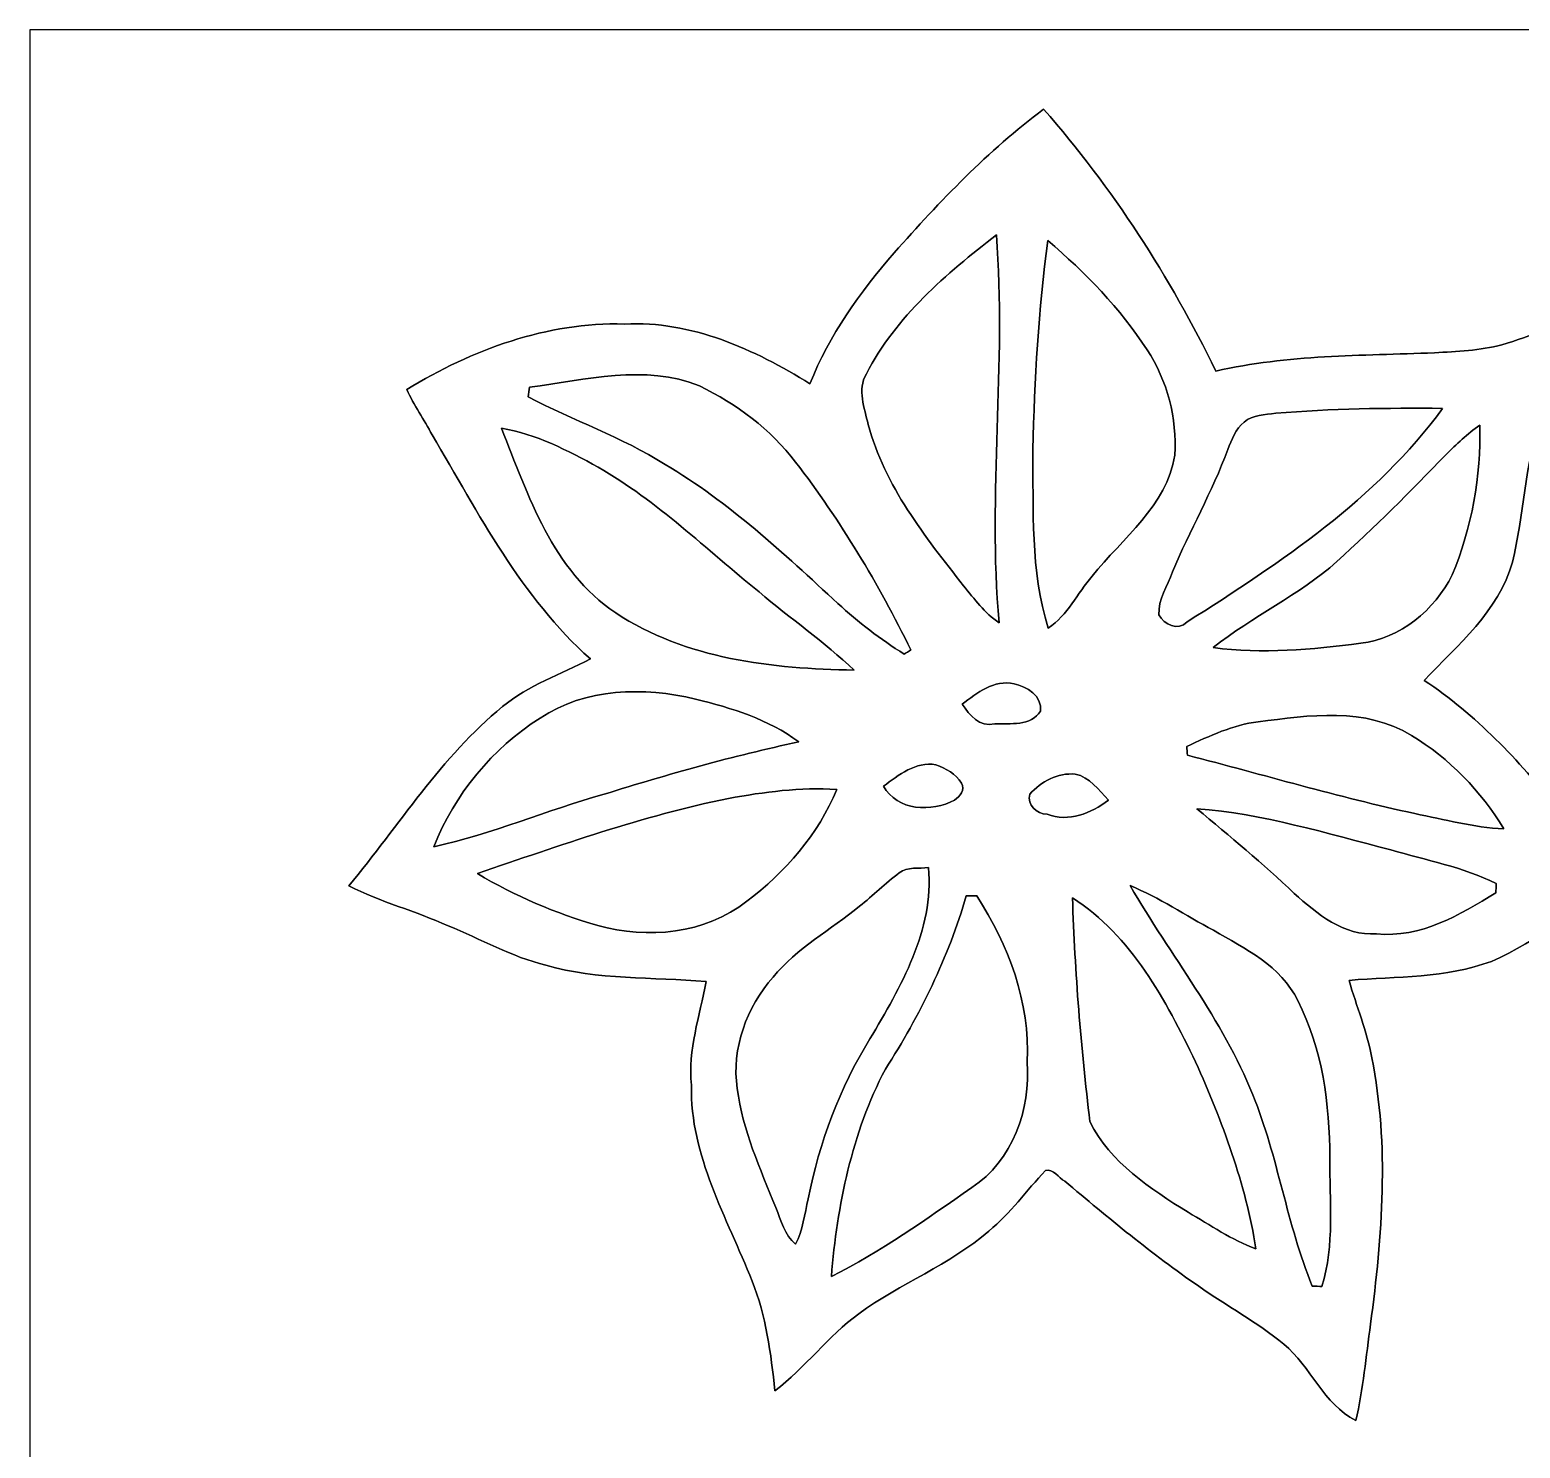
# Model space of a CAD drawing. Header units: centimetres. Extents: x -16.8 to 16.8, y -16.7 to 16.7.
# Drawn here: x -16.77 to 1.26, y -0.5 to 16.67 of the extents above; entities that cross this region are included whole.
import ezdxf

# ---------------------------------------------------------------- set-up
doc = ezdxf.new("R2010")
doc.units = ezdxf.units.CM
doc.header["$MEASUREMENT"] = 0
doc.layers.add('Layer 1', color=7, linetype='Continuous')

msp = doc.modelspace()

# ---------------------------------------------------------------- linework, layer by layer
at = {"layer": 'Layer 1', "color": 7}
for points, knots in [([(-16.77458, 16.66875), (-16.77458, 16.66875), (16.77458, 16.66875), (16.77458, 16.66875), (16.77458, 16.66875), (16.77458, 16.66875), (16.77458, -16.66875), (16.77458, -16.66875), (16.77458, -16.66875), (16.77458, -16.66875), (-16.77458, -16.66875), (-16.77458, -16.66875), (-16.77458, -16.66875), (-16.77458, -16.66875), (-16.77458, 16.66875), (-16.77458, 16.66875), (-16.77458, 16.66875), (-16.77458, 16.66875), (-16.77458, 16.66875), (-16.77458, 16.66875)], [0, 0, 0, 0, 0.16666667, 0.16666667, 0.16666667, 0.16666667, 0.33333333, 0.33333333, 0.33333333, 0.33333333, 0.5, 0.5, 0.5, 0.5, 0.66666667, 0.66666667, 0.66666667, 0.66666667, 1, 1, 1, 1]), ([(-6.31543, 13.97), (-6.72536, 13.49234), (-7.10283, 12.97517), (-7.33249, 12.38462), (-7.33249, 12.38462), (-8.00453, 12.80266), (-8.76829, 13.15085), (-9.57792, 13.10852), (-9.57792, 13.10852), (-10.51454, 13.13286), (-11.42259, 12.79913), (-12.21211, 12.31653), (-12.21211, 12.31653), (-12.12427, 12.12532), (-12.00679, 11.94999), (-11.90378, 11.76726), (-11.90378, 11.76726), (-11.34322, 10.81405), (-10.82746, 9.80193), (-9.99031, 9.05581), (-9.99031, 9.05581), (-10.34874, 8.87236), (-10.73785, 8.7376), (-11.05323, 8.47831), (-11.05323, 8.47831), (-11.7983, 7.87153), (-12.30171, 7.03933), (-12.91519, 6.31119), (-12.91519, 6.31119), (-12.52961, 6.11434), (-12.10663, 6.00463), (-11.71258, 5.82577), (-11.71258, 5.82577), (-11.31746, 5.66879), (-10.94599, 5.45006), (-10.52971, 5.34952), (-10.52971, 5.34952), (-9.89965, 5.16502), (-9.23749, 5.20982), (-8.59084, 5.1502), (-8.59084, 5.1502), (-8.66493, 4.73498), (-8.81274, 4.32611), (-8.76723, 3.89749), (-8.76723, 3.89749), (-8.78558, 3.04341), (-8.33649, 2.29482), (-8.03346, 1.52718), (-8.03346, 1.52718), (-7.86024, 1.10455), (-7.80697, 0.64946), (-7.75653, 0.19967), (-7.75653, 0.19967), (-7.38999, 0.47801), (-7.11482, 0.85901), (-6.74264, 1.13171), (-6.74264, 1.13171), (-6.24029, 1.50072), (-5.64056, 1.72191), (-5.16714, 2.13289), (-5.16714, 2.13289), (-4.90573, 2.34421), (-4.71346, 2.62326), (-4.4831, 2.86385), (-4.4831, 2.86385), (-4.38609, 2.88996), (-4.32259, 2.77213), (-4.24886, 2.73756), (-4.24886, 2.73756), (-3.72604, 2.29164), (-3.19299, 1.85632), (-2.62819, 1.46403), (-2.62819, 1.46403), (-2.28847, 1.22661), (-1.92017, 1.02835), (-1.59914, 0.76412), (-1.59914, 0.76412), (-1.26894, 0.49177), (-1.11901, 0.03986), (-0.72672, -0.16193), (-0.72672, -0.16193), (-0.63818, 0.2226), (-0.60325, 0.61595), (-0.54822, 1.00577), (-0.54822, 1.00577), (-0.40711, 2.07257), (-0.31962, 3.16618), (-0.53375, 4.22945), (-0.53375, 4.22945), (-0.58914, 4.55154), (-0.72108, 4.85246), (-0.80751, 5.16608), (-0.80751, 5.16608), (-0.23107, 5.21511), (0.36477, 5.18971), (0.9144, 5.39609), (0.9144, 5.39609), (1.48343, 5.64268), (1.96427, 6.04485), (2.47474, 6.38951), (2.47474, 6.38951), (2.23379, 6.68867), (1.95651, 6.95501), (1.71344, 7.25205), (1.71344, 7.25205), (1.24001, 7.82884), (0.72778, 8.38341), (0.10019, 8.79581), (0.10019, 8.79581), (0.50906, 9.22373), (1.00154, 9.63366), (1.16769, 10.22526), (1.16769, 10.22526), (1.31163, 10.79571), (1.30669, 11.3979), (1.51871, 11.95317), (1.51871, 11.95317), (1.65029, 12.38956), (1.95157, 12.75115), (2.08421, 13.18577), (2.08421, 13.18577), (1.72614, 13.1131), (1.391, 12.96), (1.0414, 12.8584), (1.0414, 12.8584), (0.77541, 12.78608), (0.49777, 12.77726), (0.22472, 12.76103), (0.22472, 12.76103), (-0.65864, 12.72469), (-1.55328, 12.73704), (-2.4197, 12.53878), (-2.4197, 12.53878), (-2.97815, 13.6779), (-3.66677, 14.75528), (-4.50603, 15.70884), (-4.50603, 15.70884), (-5.17666, 15.20578), (-5.75945, 14.59512), (-6.31543, 13.97), (-6.31543, 13.97), (-6.31543, 13.97), (-6.31543, 13.97), (-6.31543, 13.97)], [0, 0, 0, 0, 0.02702703, 0.02702703, 0.02702703, 0.02702703, 0.05405405, 0.05405405, 0.05405405, 0.05405405, 0.08108108, 0.08108108, 0.08108108, 0.08108108, 0.10810811, 0.10810811, 0.10810811, 0.10810811, 0.13513514, 0.13513514, 0.13513514, 0.13513514, 0.16216216, 0.16216216, 0.16216216, 0.16216216, 0.18918919, 0.18918919, 0.18918919, 0.18918919, 0.21621622, 0.21621622, 0.21621622, 0.21621622, 0.24324324, 0.24324324, 0.24324324, 0.24324324, 0.27027027, 0.27027027, 0.27027027, 0.27027027, 0.2972973, 0.2972973, 0.2972973, 0.2972973, 0.32432432, 0.32432432, 0.32432432, 0.32432432, 0.35135135, 0.35135135, 0.35135135, 0.35135135, 0.37837838, 0.37837838, 0.37837838, 0.37837838, 0.40540541, 0.40540541, 0.40540541, 0.40540541, 0.43243243, 0.43243243, 0.43243243, 0.43243243, 0.45945946, 0.45945946, 0.45945946, 0.45945946, 0.48648649, 0.48648649, 0.48648649, 0.48648649, 0.51351351, 0.51351351, 0.51351351, 0.51351351, 0.54054054, 0.54054054, 0.54054054, 0.54054054, 0.56756757, 0.56756757, 0.56756757, 0.56756757, 0.59459459, 0.59459459, 0.59459459, 0.59459459, 0.62162162, 0.62162162, 0.62162162, 0.62162162, 0.64864865, 0.64864865, 0.64864865, 0.64864865, 0.67567568, 0.67567568, 0.67567568, 0.67567568, 0.7027027, 0.7027027, 0.7027027, 0.7027027, 0.72972973, 0.72972973, 0.72972973, 0.72972973, 0.75675676, 0.75675676, 0.75675676, 0.75675676, 0.78378378, 0.78378378, 0.78378378, 0.78378378, 0.81081081, 0.81081081, 0.81081081, 0.81081081, 0.83783784, 0.83783784, 0.83783784, 0.83783784, 0.86486486, 0.86486486, 0.86486486, 0.86486486, 0.89189189, 0.89189189, 0.89189189, 0.89189189, 0.91891892, 0.91891892, 0.91891892, 0.91891892, 0.94594595, 0.94594595, 0.94594595, 0.94594595, 1, 1, 1, 1]), ([(-6.64986, 12.50527), (-6.29567, 13.19953), (-5.68254, 13.71671), (-5.07647, 14.1859), (-5.07647, 14.1859), (-4.95476, 12.62415), (-5.18336, 11.05606), (-5.04472, 9.49396), (-5.04472, 9.49396), (-5.22005, 9.60896), (-5.34282, 9.78253), (-5.4737, 9.94198), (-5.4737, 9.94198), (-5.94219, 10.53536), (-6.42867, 11.14989), (-6.62905, 11.89355), (-6.62905, 11.89355), (-6.67173, 12.09181), (-6.76275, 12.31336), (-6.64986, 12.50527)], [0, 0, 0, 0, 0.16666667, 0.16666667, 0.16666667, 0.16666667, 0.33333333, 0.33333333, 0.33333333, 0.33333333, 0.5, 0.5, 0.5, 0.5, 0.66666667, 0.66666667, 0.66666667, 0.66666667, 1, 1, 1, 1]), ([(-4.45311, 14.11817), (-4.00262, 13.73046), (-3.57681, 13.29866), (-3.25332, 12.79737), (-3.25332, 12.79737), (-3.00743, 12.42342), (-2.8896, 11.96763), (-2.91712, 11.52137), (-2.91712, 11.52137), (-3.01308, 10.90224), (-3.55283, 10.51983), (-3.91724, 10.05664), (-3.91724, 10.05664), (-4.09716, 9.85026), (-4.21569, 9.58427), (-4.44818, 9.42869), (-4.44818, 9.42869), (-4.67113, 10.12507), (-4.62245, 10.86838), (-4.63762, 11.5891), (-4.63762, 11.5891), (-4.60904, 12.43365), (-4.57235, 13.28102), (-4.45311, 14.11817)], [0, 0, 0, 0, 0.14285714, 0.14285714, 0.14285714, 0.14285714, 0.28571429, 0.28571429, 0.28571429, 0.28571429, 0.42857143, 0.42857143, 0.42857143, 0.42857143, 0.57142857, 0.57142857, 0.57142857, 0.57142857, 0.71428571, 0.71428571, 0.71428571, 0.71428571, 1, 1, 1, 1]), ([(-10.72656, 12.34475), (-10.04958, 12.42766), (-9.33027, 12.63015), (-8.66951, 12.35851), (-8.66951, 12.35851), (-8.22043, 12.14402), (-7.80979, 11.83569), (-7.50711, 11.43776), (-7.50711, 11.43776), (-6.96348, 10.7315), (-6.50381, 9.96315), (-6.11117, 9.16376), (-6.11117, 9.16376), (-6.13198, 9.15106), (-6.17361, 9.12601), (-6.19407, 9.11366), (-6.19407, 9.11366), (-6.47806, 9.29464), (-6.74864, 9.49678), (-6.99453, 9.72714), (-6.99453, 9.72714), (-7.65422, 10.3318), (-8.31109, 10.9534), (-9.0872, 11.40954), (-9.0872, 11.40954), (-9.60967, 11.7408), (-10.1981, 11.94223), (-10.74491, 12.22728), (-10.74491, 12.22728), (-10.73891, 12.26644), (-10.73256, 12.30559), (-10.72656, 12.34475)], [0, 0, 0, 0, 0.11111111, 0.11111111, 0.11111111, 0.11111111, 0.22222222, 0.22222222, 0.22222222, 0.22222222, 0.33333333, 0.33333333, 0.33333333, 0.33333333, 0.44444444, 0.44444444, 0.44444444, 0.44444444, 0.55555556, 0.55555556, 0.55555556, 0.55555556, 0.66666667, 0.66666667, 0.66666667, 0.66666667, 0.77777778, 0.77777778, 0.77777778, 0.77777778, 1, 1, 1, 1]), ([(-1.6958, 12.02831), (-1.02447, 12.08652), (-0.3496, 12.09322), (0.32385, 12.08758), (0.32385, 12.08758), (-0.47696, 10.98797), (-1.63513, 10.22315), (-2.76719, 9.50383), (-2.76719, 9.50383), (-2.88149, 9.38706), (-3.04236, 9.47173), (-3.11115, 9.58956), (-3.11115, 9.58956), (-3.1182, 9.77477), (-3.00849, 9.93987), (-2.94605, 10.10779), (-2.94605, 10.10779), (-2.73685, 10.60732), (-2.46415, 11.07863), (-2.27718, 11.58804), (-2.27718, 11.58804), (-2.2285, 11.70764), (-2.18087, 11.83711), (-2.07821, 11.92177), (-2.07821, 11.92177), (-1.97238, 12.01067), (-1.82668, 12.00961), (-1.6958, 12.02831)], [0, 0, 0, 0, 0.125, 0.125, 0.125, 0.125, 0.25, 0.25, 0.25, 0.25, 0.375, 0.375, 0.375, 0.375, 0.5, 0.5, 0.5, 0.5, 0.625, 0.625, 0.625, 0.625, 0.75, 0.75, 0.75, 0.75, 1, 1, 1, 1]), ([(-11.06734, 11.84734), (-10.64683, 11.77925), (-10.26442, 11.57852), (-9.89612, 11.37497), (-9.89612, 11.37497), (-9.17787, 10.96645), (-8.58908, 10.38013), (-7.94808, 9.86719), (-7.94808, 9.86719), (-7.57132, 9.54405), (-7.15892, 9.26324), (-6.79909, 8.91999), (-6.79909, 8.91999), (-7.78757, 8.93586), (-8.83991, 9.05404), (-9.6841, 9.61319), (-9.6841, 9.61319), (-10.44822, 10.12437), (-10.74244, 11.03454), (-11.06734, 11.84734)], [0, 0, 0, 0, 0.16666667, 0.16666667, 0.16666667, 0.16666667, 0.33333333, 0.33333333, 0.33333333, 0.33333333, 0.5, 0.5, 0.5, 0.5, 0.66666667, 0.66666667, 0.66666667, 0.66666667, 1, 1, 1, 1]), ([(0.36266, 11.52596), (0.49283, 11.6519), (0.62124, 11.78278), (0.77364, 11.88261), (0.77364, 11.88261), (0.7874, 11.2649), (0.67945, 10.6426), (0.43886, 10.07251), (0.43886, 10.07251), (0.22895, 9.64918), (-0.18838, 9.30063), (-0.66746, 9.24701), (-0.66746, 9.24701), (-1.25765, 9.16305), (-1.85914, 9.11684), (-2.45322, 9.19198), (-2.45322, 9.19198), (-1.97767, 9.57157), (-1.41252, 9.82662), (-0.95603, 10.23479), (-0.95603, 10.23479), (-0.5013, 10.64895), (-0.0635, 11.08216), (0.36266, 11.52596)], [0, 0, 0, 0, 0.14285714, 0.14285714, 0.14285714, 0.14285714, 0.28571429, 0.28571429, 0.28571429, 0.28571429, 0.42857143, 0.42857143, 0.42857143, 0.42857143, 0.57142857, 0.57142857, 0.57142857, 0.57142857, 0.71428571, 0.71428571, 0.71428571, 0.71428571, 1, 1, 1, 1]), ([(-10.59886, 8.34037), (-10.04852, 8.70479), (-9.34367, 8.71926), (-8.7189, 8.57074), (-8.7189, 8.57074), (-8.28111, 8.46279), (-7.83484, 8.32556), (-7.46901, 8.05145), (-7.46901, 8.05145), (-8.26488, 7.88211), (-9.04769, 7.66092), (-9.8238, 7.41856), (-9.8238, 7.41856), (-10.51666, 7.22277), (-11.1827, 6.93773), (-11.88685, 6.78215), (-11.88685, 6.78215), (-11.6332, 7.41786), (-11.17706, 7.97384), (-10.59886, 8.34037)], [0, 0, 0, 0, 0.16666667, 0.16666667, 0.16666667, 0.16666667, 0.33333333, 0.33333333, 0.33333333, 0.33333333, 0.5, 0.5, 0.5, 0.5, 0.66666667, 0.66666667, 0.66666667, 0.66666667, 1, 1, 1, 1]), ([(-5.49063, 8.50724), (-5.31142, 8.64552), (-5.10787, 8.8071), (-4.86234, 8.75489), (-4.86234, 8.75489), (-4.70853, 8.7249), (-4.52014, 8.60178), (-4.54201, 8.42539), (-4.54201, 8.42539), (-4.65631, 8.23983), (-4.91419, 8.27546), (-5.09693, 8.27052), (-5.09693, 8.27052), (-5.28144, 8.22784), (-5.40209, 8.37671), (-5.49063, 8.50724)], [0, 0, 0, 0, 0.2, 0.2, 0.2, 0.2, 0.4, 0.4, 0.4, 0.4, 0.6, 0.6, 0.6, 0.6, 1, 1, 1, 1]), ([(-1.90747, 8.29416), (-1.29505, 8.37565), (-0.60889, 8.47407), (-0.05327, 8.13047), (-0.05327, 8.13047), (0.40252, 7.85319), (0.79163, 7.45772), (1.06327, 6.99841), (1.06327, 6.99841), (0.6985, 7.01887), (0.34325, 7.11059), (-0.0127, 7.18502), (-0.0127, 7.18502), (-0.93909, 7.3847), (-1.84856, 7.65422), (-2.76578, 7.89058), (-2.76578, 7.89058), (-2.76754, 7.91739), (-2.77178, 7.97066), (-2.77354, 7.99747), (-2.77354, 7.99747), (-2.49555, 8.12306), (-2.21474, 8.25923), (-1.90747, 8.29416)], [0, 0, 0, 0, 0.14285714, 0.14285714, 0.14285714, 0.14285714, 0.28571429, 0.28571429, 0.28571429, 0.28571429, 0.42857143, 0.42857143, 0.42857143, 0.42857143, 0.57142857, 0.57142857, 0.57142857, 0.57142857, 0.71428571, 0.71428571, 0.71428571, 0.71428571, 1, 1, 1, 1]), ([(-6.44313, 7.51664), (-6.25757, 7.64822), (-6.05684, 7.81967), (-5.80884, 7.77452), (-5.80884, 7.77452), (-5.69031, 7.73077), (-5.56401, 7.66727), (-5.49804, 7.55368), (-5.49804, 7.55368), (-5.4543, 7.47395), (-5.51568, 7.38928), (-5.58341, 7.34836), (-5.58341, 7.34836), (-5.85611, 7.19702), (-6.27909, 7.21713), (-6.44313, 7.51664)], [0, 0, 0, 0, 0.2, 0.2, 0.2, 0.2, 0.4, 0.4, 0.4, 0.4, 0.6, 0.6, 0.6, 0.6, 1, 1, 1, 1]), ([(-4.67184, 7.41715), (-4.53672, 7.57308), (-4.33141, 7.68068), (-4.1215, 7.66163), (-4.1215, 7.66163), (-3.94617, 7.6267), (-3.83858, 7.46795), (-3.72075, 7.3473), (-3.72075, 7.3473), (-3.92748, 7.18502), (-4.2037, 7.07707), (-4.46334, 7.17656), (-4.46334, 7.17656), (-4.58717, 7.1815), (-4.71029, 7.28839), (-4.67184, 7.41715)], [0, 0, 0, 0, 0.2, 0.2, 0.2, 0.2, 0.4, 0.4, 0.4, 0.4, 0.6, 0.6, 0.6, 0.6, 1, 1, 1, 1]), ([(-8.31956, 7.36706), (-7.88811, 7.44643), (-7.4489, 7.50358), (-7.00934, 7.47677), (-7.00934, 7.47677), (-7.22842, 6.9342), (-7.63341, 6.47171), (-8.09872, 6.12352), (-8.09872, 6.12352), (-8.60002, 5.72347), (-9.29781, 5.66349), (-9.90177, 5.82859), (-9.90177, 5.82859), (-10.41012, 5.97641), (-10.9033, 6.18702), (-11.35803, 6.45866), (-11.35803, 6.45866), (-10.35791, 6.79873), (-9.35743, 7.15751), (-8.31956, 7.36706)], [0, 0, 0, 0, 0.16666667, 0.16666667, 0.16666667, 0.16666667, 0.33333333, 0.33333333, 0.33333333, 0.33333333, 0.5, 0.5, 0.5, 0.5, 0.66666667, 0.66666667, 0.66666667, 0.66666667, 1, 1, 1, 1]), ([(-2.65007, 7.24323), (-1.84961, 7.18467), (-1.07879, 6.9409), (-0.3048, 6.74582), (-0.3048, 6.74582), (0.12382, 6.62023), (0.56903, 6.53838), (0.9719, 6.33765), (0.9719, 6.33765), (0.9712, 6.30943), (0.96979, 6.25369), (0.96908, 6.22547), (0.96908, 6.22547), (0.53022, 5.96018), (0.06244, 5.67126), (-0.4766, 5.72982), (-0.4766, 5.72982), (-0.87171, 5.69948), (-1.19698, 5.97218), (-1.47144, 6.21877), (-1.47144, 6.21877), (-1.85032, 6.57613), (-2.25143, 6.90845), (-2.65007, 7.24323)], [0, 0, 0, 0, 0.14285714, 0.14285714, 0.14285714, 0.14285714, 0.28571429, 0.28571429, 0.28571429, 0.28571429, 0.42857143, 0.42857143, 0.42857143, 0.42857143, 0.57142857, 0.57142857, 0.57142857, 0.57142857, 0.71428571, 0.71428571, 0.71428571, 0.71428571, 1, 1, 1, 1]), ([(-6.25193, 6.46571), (-6.15244, 6.54332), (-6.01557, 6.51616), (-5.89739, 6.53027), (-5.89739, 6.53027), (-5.8293, 5.7718), (-6.23605, 5.08529), (-6.60682, 4.4577), (-6.60682, 4.4577), (-6.97336, 3.86574), (-7.22066, 3.20428), (-7.35259, 2.52166), (-7.35259, 2.52166), (-7.39951, 2.33786), (-7.41892, 2.14313), (-7.50641, 1.97238), (-7.50641, 1.97238), (-7.64117, 2.08351), (-7.68068, 2.26166), (-7.74629, 2.41547), (-7.74629, 2.41547), (-7.93574, 2.88361), (-8.14811, 3.35139), (-8.21302, 3.85763), (-8.21302, 3.85763), (-8.28463, 4.34199), (-8.09872, 4.84152), (-7.77946, 5.20418), (-7.77946, 5.20418), (-7.49265, 5.56013), (-7.08131, 5.77674), (-6.73171, 6.06213), (-6.73171, 6.06213), (-6.57084, 6.19513), (-6.4195, 6.34083), (-6.25193, 6.46571)], [0, 0, 0, 0, 0.1, 0.1, 0.1, 0.1, 0.2, 0.2, 0.2, 0.2, 0.3, 0.3, 0.3, 0.3, 0.4, 0.4, 0.4, 0.4, 0.5, 0.5, 0.5, 0.5, 0.6, 0.6, 0.6, 0.6, 0.7, 0.7, 0.7, 0.7, 0.8, 0.8, 0.8, 0.8, 1, 1, 1, 1]), ([(-5.44054, 6.19054), (-5.39891, 6.18984), (-5.35693, 6.18843), (-5.31495, 6.18737), (-5.31495, 6.18737), (-4.92513, 5.5947), (-4.66901, 4.89832), (-4.70359, 4.18042), (-4.70359, 4.18042), (-4.66125, 3.6068), (-4.87821, 2.98309), (-5.37563, 2.65889), (-5.37563, 2.65889), (-5.9242, 2.27577), (-6.47453, 1.88383), (-7.07319, 1.58186), (-7.07319, 1.58186), (-7.00476, 2.44475), (-6.8259, 3.31893), (-6.4202, 4.09011), (-6.4202, 4.09011), (-6.00216, 4.74274), (-5.65644, 5.44442), (-5.44054, 6.19054)], [0, 0, 0, 0, 0.14285714, 0.14285714, 0.14285714, 0.14285714, 0.28571429, 0.28571429, 0.28571429, 0.28571429, 0.42857143, 0.42857143, 0.42857143, 0.42857143, 0.57142857, 0.57142857, 0.57142857, 0.57142857, 0.71428571, 0.71428571, 0.71428571, 0.71428571, 1, 1, 1, 1]), ([(-4.15572, 6.16444), (-3.43923, 5.70477), (-3.02613, 4.92407), (-2.66524, 4.17971), (-2.66524, 4.17971), (-2.34386, 3.45475), (-2.05811, 2.70404), (-1.9364, 1.91699), (-1.9364, 1.91699), (-2.2292, 2.02494), (-2.48779, 2.20451), (-2.75661, 2.35903), (-2.75661, 2.35903), (-3.21204, 2.64442), (-3.69923, 2.95839), (-3.94441, 3.45616), (-3.94441, 3.45616), (-4.05342, 4.35434), (-4.12715, 5.25992), (-4.15572, 6.16444)], [0, 0, 0, 0, 0.16666667, 0.16666667, 0.16666667, 0.16666667, 0.33333333, 0.33333333, 0.33333333, 0.33333333, 0.5, 0.5, 0.5, 0.5, 0.66666667, 0.66666667, 0.66666667, 0.66666667, 1, 1, 1, 1]), ([(-3.45934, 6.31261), (-3.1055, 6.16691), (-2.78589, 5.95171), (-2.44969, 5.77144), (-2.44969, 5.77144), (-2.06516, 5.55202), (-1.63336, 5.33964), (-1.42981, 4.92125), (-1.42981, 4.92125), (-1.1303, 4.33599), (-1.04352, 3.66712), (-1.03964, 3.0166), (-1.03964, 3.0166), (-1.04634, 2.49837), (-0.98143, 1.96532), (-1.13736, 1.46156), (-1.13736, 1.46156), (-1.16664, 1.46262), (-1.22484, 1.46473), (-1.25413, 1.46579), (-1.25413, 1.46579), (-1.55998, 2.2165), (-1.66899, 3.02824), (-1.97238, 3.77931), (-1.97238, 3.77931), (-2.33927, 4.69371), (-2.96898, 5.467), (-3.45934, 6.31261)], [0, 0, 0, 0, 0.125, 0.125, 0.125, 0.125, 0.25, 0.25, 0.25, 0.25, 0.375, 0.375, 0.375, 0.375, 0.5, 0.5, 0.5, 0.5, 0.625, 0.625, 0.625, 0.625, 0.75, 0.75, 0.75, 0.75, 1, 1, 1, 1])]:
    msp.add_open_spline(points, degree=3, knots=knots, dxfattribs=at)
at = {"layer": 'Layer 1', "color": 251}
for points, knots in [([(-6.31543, 13.97), (-5.75945, 14.59512), (-5.17666, 15.20578), (-4.50603, 15.70884), (-4.50603, 15.70884), (-3.66677, 14.75528), (-2.97815, 13.6779), (-2.4197, 12.53878), (-2.4197, 12.53878), (-1.55328, 12.73704), (-0.65864, 12.72469), (0.22472, 12.76103), (0.22472, 12.76103), (0.49777, 12.77726), (0.77541, 12.78608), (1.0414, 12.8584), (1.0414, 12.8584), (1.391, 12.96), (1.72614, 13.1131), (2.08421, 13.18577), (2.08421, 13.18577), (1.95157, 12.75115), (1.65029, 12.38956), (1.51871, 11.95317), (1.51871, 11.95317), (1.30669, 11.3979), (1.31163, 10.79571), (1.16769, 10.22526), (1.16769, 10.22526), (1.00154, 9.63366), (0.50906, 9.22373), (0.10019, 8.79581), (0.10019, 8.79581), (0.72778, 8.38341), (1.24001, 7.82884), (1.71344, 7.25205), (1.71344, 7.25205), (1.95651, 6.95501), (2.23379, 6.68867), (2.47474, 6.38951), (2.47474, 6.38951), (1.96427, 6.04485), (1.48343, 5.64268), (0.9144, 5.39609), (0.9144, 5.39609), (0.36477, 5.18971), (-0.23107, 5.21511), (-0.80751, 5.16608), (-0.80751, 5.16608), (-0.72108, 4.85246), (-0.58914, 4.55154), (-0.53375, 4.22945), (-0.53375, 4.22945), (-0.31962, 3.16618), (-0.40711, 2.07257), (-0.54822, 1.00577), (-0.54822, 1.00577), (-0.60325, 0.61595), (-0.63818, 0.2226), (-0.72672, -0.16193), (-0.72672, -0.16193), (-1.11901, 0.03986), (-1.26894, 0.49177), (-1.59914, 0.76412), (-1.59914, 0.76412), (-1.92017, 1.02835), (-2.28847, 1.22661), (-2.62819, 1.46403), (-2.62819, 1.46403), (-3.19299, 1.85632), (-3.72604, 2.29164), (-4.24886, 2.73756), (-4.24886, 2.73756), (-4.32259, 2.77213), (-4.38609, 2.88996), (-4.4831, 2.86385), (-4.4831, 2.86385), (-4.71346, 2.62326), (-4.90573, 2.34421), (-5.16714, 2.13289), (-5.16714, 2.13289), (-5.64056, 1.72191), (-6.24029, 1.50072), (-6.74264, 1.13171), (-6.74264, 1.13171), (-7.11482, 0.85901), (-7.38999, 0.47801), (-7.75653, 0.19967), (-7.75653, 0.19967), (-7.80697, 0.64946), (-7.86024, 1.10455), (-8.03346, 1.52718), (-8.03346, 1.52718), (-8.33649, 2.29482), (-8.78558, 3.04341), (-8.76723, 3.89749), (-8.76723, 3.89749), (-8.81274, 4.32611), (-8.66493, 4.73498), (-8.59084, 5.1502), (-8.59084, 5.1502), (-9.23749, 5.20982), (-9.89965, 5.16502), (-10.52971, 5.34952), (-10.52971, 5.34952), (-10.94599, 5.45006), (-11.31746, 5.66879), (-11.71258, 5.82577), (-11.71258, 5.82577), (-12.10663, 6.00463), (-12.52961, 6.11434), (-12.91519, 6.31119), (-12.91519, 6.31119), (-12.30171, 7.03933), (-11.7983, 7.87153), (-11.05323, 8.47831), (-11.05323, 8.47831), (-10.73785, 8.7376), (-10.34874, 8.87236), (-9.99031, 9.05581), (-9.99031, 9.05581), (-10.82746, 9.80193), (-11.34322, 10.81405), (-11.90378, 11.76726), (-11.90378, 11.76726), (-12.00679, 11.94999), (-12.12427, 12.12532), (-12.21211, 12.31653), (-12.21211, 12.31653), (-11.42259, 12.79913), (-10.51454, 13.13286), (-9.57792, 13.10852), (-9.57792, 13.10852), (-8.76829, 13.15085), (-8.00453, 12.80266), (-7.33249, 12.38462), (-7.33249, 12.38462), (-7.10283, 12.97517), (-6.72536, 13.49234), (-6.31543, 13.97), (-6.31543, 13.97), (-6.31543, 13.97), (-6.31543, 13.97), (-6.31543, 13.97)], [0, 0, 0, 0, 0.02702703, 0.02702703, 0.02702703, 0.02702703, 0.05405405, 0.05405405, 0.05405405, 0.05405405, 0.08108108, 0.08108108, 0.08108108, 0.08108108, 0.10810811, 0.10810811, 0.10810811, 0.10810811, 0.13513514, 0.13513514, 0.13513514, 0.13513514, 0.16216216, 0.16216216, 0.16216216, 0.16216216, 0.18918919, 0.18918919, 0.18918919, 0.18918919, 0.21621622, 0.21621622, 0.21621622, 0.21621622, 0.24324324, 0.24324324, 0.24324324, 0.24324324, 0.27027027, 0.27027027, 0.27027027, 0.27027027, 0.2972973, 0.2972973, 0.2972973, 0.2972973, 0.32432432, 0.32432432, 0.32432432, 0.32432432, 0.35135135, 0.35135135, 0.35135135, 0.35135135, 0.37837838, 0.37837838, 0.37837838, 0.37837838, 0.40540541, 0.40540541, 0.40540541, 0.40540541, 0.43243243, 0.43243243, 0.43243243, 0.43243243, 0.45945946, 0.45945946, 0.45945946, 0.45945946, 0.48648649, 0.48648649, 0.48648649, 0.48648649, 0.51351351, 0.51351351, 0.51351351, 0.51351351, 0.54054054, 0.54054054, 0.54054054, 0.54054054, 0.56756757, 0.56756757, 0.56756757, 0.56756757, 0.59459459, 0.59459459, 0.59459459, 0.59459459, 0.62162162, 0.62162162, 0.62162162, 0.62162162, 0.64864865, 0.64864865, 0.64864865, 0.64864865, 0.67567568, 0.67567568, 0.67567568, 0.67567568, 0.7027027, 0.7027027, 0.7027027, 0.7027027, 0.72972973, 0.72972973, 0.72972973, 0.72972973, 0.75675676, 0.75675676, 0.75675676, 0.75675676, 0.78378378, 0.78378378, 0.78378378, 0.78378378, 0.81081081, 0.81081081, 0.81081081, 0.81081081, 0.83783784, 0.83783784, 0.83783784, 0.83783784, 0.86486486, 0.86486486, 0.86486486, 0.86486486, 0.89189189, 0.89189189, 0.89189189, 0.89189189, 0.91891892, 0.91891892, 0.91891892, 0.91891892, 0.94594595, 0.94594595, 0.94594595, 0.94594595, 1, 1, 1, 1]), ([(-6.64986, 12.50527), (-6.76275, 12.31336), (-6.67173, 12.09181), (-6.62905, 11.89355), (-6.62905, 11.89355), (-6.42867, 11.14989), (-5.94219, 10.53536), (-5.4737, 9.94198), (-5.4737, 9.94198), (-5.34282, 9.78253), (-5.22005, 9.60896), (-5.04472, 9.49396), (-5.04472, 9.49396), (-5.18336, 11.05606), (-4.95476, 12.62415), (-5.07647, 14.1859), (-5.07647, 14.1859), (-5.68254, 13.71671), (-6.29567, 13.19953), (-6.64986, 12.50527), (-6.64986, 12.50527), (-6.64986, 12.50527), (-6.64986, 12.50527), (-6.64986, 12.50527)], [0, 0, 0, 0, 0.14285714, 0.14285714, 0.14285714, 0.14285714, 0.28571429, 0.28571429, 0.28571429, 0.28571429, 0.42857143, 0.42857143, 0.42857143, 0.42857143, 0.57142857, 0.57142857, 0.57142857, 0.57142857, 0.71428571, 0.71428571, 0.71428571, 0.71428571, 1, 1, 1, 1]), ([(-4.45311, 14.11817), (-4.57235, 13.28102), (-4.60904, 12.43365), (-4.63762, 11.5891), (-4.63762, 11.5891), (-4.62245, 10.86838), (-4.67113, 10.12507), (-4.44818, 9.42869), (-4.44818, 9.42869), (-4.21569, 9.58427), (-4.09716, 9.85026), (-3.91724, 10.05664), (-3.91724, 10.05664), (-3.55283, 10.51983), (-3.01308, 10.90224), (-2.91712, 11.52137), (-2.91712, 11.52137), (-2.8896, 11.96763), (-3.00743, 12.42342), (-3.25332, 12.79737), (-3.25332, 12.79737), (-3.57681, 13.29866), (-4.00262, 13.73046), (-4.45311, 14.11817), (-4.45311, 14.11817), (-4.45311, 14.11817), (-4.45311, 14.11817), (-4.45311, 14.11817)], [0, 0, 0, 0, 0.125, 0.125, 0.125, 0.125, 0.25, 0.25, 0.25, 0.25, 0.375, 0.375, 0.375, 0.375, 0.5, 0.5, 0.5, 0.5, 0.625, 0.625, 0.625, 0.625, 0.75, 0.75, 0.75, 0.75, 1, 1, 1, 1]), ([(-10.72656, 12.34475), (-10.73256, 12.30559), (-10.73891, 12.26644), (-10.74491, 12.22728), (-10.74491, 12.22728), (-10.1981, 11.94223), (-9.60967, 11.7408), (-9.0872, 11.40954), (-9.0872, 11.40954), (-8.31109, 10.9534), (-7.65422, 10.3318), (-6.99453, 9.72714), (-6.99453, 9.72714), (-6.74864, 9.49678), (-6.47806, 9.29464), (-6.19407, 9.11366), (-6.19407, 9.11366), (-6.17361, 9.12601), (-6.13198, 9.15106), (-6.11117, 9.16376), (-6.11117, 9.16376), (-6.50381, 9.96315), (-6.96348, 10.7315), (-7.50711, 11.43776), (-7.50711, 11.43776), (-7.80979, 11.83569), (-8.22043, 12.14402), (-8.66951, 12.35851), (-8.66951, 12.35851), (-9.33027, 12.63015), (-10.04958, 12.42766), (-10.72656, 12.34475), (-10.72656, 12.34475), (-10.72656, 12.34475), (-10.72656, 12.34475), (-10.72656, 12.34475)], [0, 0, 0, 0, 0.1, 0.1, 0.1, 0.1, 0.2, 0.2, 0.2, 0.2, 0.3, 0.3, 0.3, 0.3, 0.4, 0.4, 0.4, 0.4, 0.5, 0.5, 0.5, 0.5, 0.6, 0.6, 0.6, 0.6, 0.7, 0.7, 0.7, 0.7, 0.8, 0.8, 0.8, 0.8, 1, 1, 1, 1]), ([(-1.6958, 12.02831), (-1.82668, 12.00961), (-1.97238, 12.01067), (-2.07821, 11.92177), (-2.07821, 11.92177), (-2.18087, 11.83711), (-2.2285, 11.70764), (-2.27718, 11.58804), (-2.27718, 11.58804), (-2.46415, 11.07863), (-2.73685, 10.60732), (-2.94605, 10.10779), (-2.94605, 10.10779), (-3.00849, 9.93987), (-3.1182, 9.77477), (-3.11115, 9.58956), (-3.11115, 9.58956), (-3.04236, 9.47173), (-2.88149, 9.38706), (-2.76719, 9.50383), (-2.76719, 9.50383), (-1.63513, 10.22315), (-0.47696, 10.98797), (0.32385, 12.08758), (0.32385, 12.08758), (-0.3496, 12.09322), (-1.02447, 12.08652), (-1.6958, 12.02831), (-1.6958, 12.02831), (-1.6958, 12.02831), (-1.6958, 12.02831), (-1.6958, 12.02831)], [0, 0, 0, 0, 0.11111111, 0.11111111, 0.11111111, 0.11111111, 0.22222222, 0.22222222, 0.22222222, 0.22222222, 0.33333333, 0.33333333, 0.33333333, 0.33333333, 0.44444444, 0.44444444, 0.44444444, 0.44444444, 0.55555556, 0.55555556, 0.55555556, 0.55555556, 0.66666667, 0.66666667, 0.66666667, 0.66666667, 0.77777778, 0.77777778, 0.77777778, 0.77777778, 1, 1, 1, 1]), ([(-11.06734, 11.84734), (-10.74244, 11.03454), (-10.44822, 10.12437), (-9.6841, 9.61319), (-9.6841, 9.61319), (-8.83991, 9.05404), (-7.78757, 8.93586), (-6.79909, 8.91999), (-6.79909, 8.91999), (-7.15892, 9.26324), (-7.57132, 9.54405), (-7.94808, 9.86719), (-7.94808, 9.86719), (-8.58908, 10.38013), (-9.17787, 10.96645), (-9.89612, 11.37497), (-9.89612, 11.37497), (-10.26442, 11.57852), (-10.64683, 11.77925), (-11.06734, 11.84734), (-11.06734, 11.84734), (-11.06734, 11.84734), (-11.06734, 11.84734), (-11.06734, 11.84734)], [0, 0, 0, 0, 0.14285714, 0.14285714, 0.14285714, 0.14285714, 0.28571429, 0.28571429, 0.28571429, 0.28571429, 0.42857143, 0.42857143, 0.42857143, 0.42857143, 0.57142857, 0.57142857, 0.57142857, 0.57142857, 0.71428571, 0.71428571, 0.71428571, 0.71428571, 1, 1, 1, 1]), ([(0.36266, 11.52596), (-0.0635, 11.08216), (-0.5013, 10.64895), (-0.95603, 10.23479), (-0.95603, 10.23479), (-1.41252, 9.82662), (-1.97767, 9.57157), (-2.45322, 9.19198), (-2.45322, 9.19198), (-1.85914, 9.11684), (-1.25765, 9.16305), (-0.66746, 9.24701), (-0.66746, 9.24701), (-0.18838, 9.30063), (0.22895, 9.64918), (0.43886, 10.07251), (0.43886, 10.07251), (0.67945, 10.6426), (0.7874, 11.2649), (0.77364, 11.88261), (0.77364, 11.88261), (0.62124, 11.78278), (0.49283, 11.6519), (0.36266, 11.52596), (0.36266, 11.52596), (0.36266, 11.52596), (0.36266, 11.52596), (0.36266, 11.52596)], [0, 0, 0, 0, 0.125, 0.125, 0.125, 0.125, 0.25, 0.25, 0.25, 0.25, 0.375, 0.375, 0.375, 0.375, 0.5, 0.5, 0.5, 0.5, 0.625, 0.625, 0.625, 0.625, 0.75, 0.75, 0.75, 0.75, 1, 1, 1, 1]), ([(-10.59886, 8.34037), (-11.17706, 7.97384), (-11.6332, 7.41786), (-11.88685, 6.78215), (-11.88685, 6.78215), (-11.1827, 6.93773), (-10.51666, 7.22277), (-9.8238, 7.41856), (-9.8238, 7.41856), (-9.04769, 7.66092), (-8.26488, 7.88211), (-7.46901, 8.05145), (-7.46901, 8.05145), (-7.83484, 8.32556), (-8.28111, 8.46279), (-8.7189, 8.57074), (-8.7189, 8.57074), (-9.34367, 8.71926), (-10.04852, 8.70479), (-10.59886, 8.34037), (-10.59886, 8.34037), (-10.59886, 8.34037), (-10.59886, 8.34037), (-10.59886, 8.34037)], [0, 0, 0, 0, 0.14285714, 0.14285714, 0.14285714, 0.14285714, 0.28571429, 0.28571429, 0.28571429, 0.28571429, 0.42857143, 0.42857143, 0.42857143, 0.42857143, 0.57142857, 0.57142857, 0.57142857, 0.57142857, 0.71428571, 0.71428571, 0.71428571, 0.71428571, 1, 1, 1, 1]), ([(-5.49063, 8.50724), (-5.40209, 8.37671), (-5.28144, 8.22784), (-5.09693, 8.27052), (-5.09693, 8.27052), (-4.91419, 8.27546), (-4.65631, 8.23983), (-4.54201, 8.42539), (-4.54201, 8.42539), (-4.52014, 8.60178), (-4.70853, 8.7249), (-4.86234, 8.75489), (-4.86234, 8.75489), (-5.10787, 8.8071), (-5.31142, 8.64552), (-5.49063, 8.50724), (-5.49063, 8.50724), (-5.49063, 8.50724), (-5.49063, 8.50724), (-5.49063, 8.50724)], [0, 0, 0, 0, 0.16666667, 0.16666667, 0.16666667, 0.16666667, 0.33333333, 0.33333333, 0.33333333, 0.33333333, 0.5, 0.5, 0.5, 0.5, 0.66666667, 0.66666667, 0.66666667, 0.66666667, 1, 1, 1, 1]), ([(-1.90747, 8.29416), (-2.21474, 8.25923), (-2.49555, 8.12306), (-2.77354, 7.99747), (-2.77354, 7.99747), (-2.77178, 7.97066), (-2.76754, 7.91739), (-2.76578, 7.89058), (-2.76578, 7.89058), (-1.84856, 7.65422), (-0.93909, 7.3847), (-0.0127, 7.18502), (-0.0127, 7.18502), (0.34325, 7.11059), (0.6985, 7.01887), (1.06327, 6.99841), (1.06327, 6.99841), (0.79163, 7.45772), (0.40252, 7.85319), (-0.05327, 8.13047), (-0.05327, 8.13047), (-0.60889, 8.47407), (-1.29505, 8.37565), (-1.90747, 8.29416), (-1.90747, 8.29416), (-1.90747, 8.29416), (-1.90747, 8.29416), (-1.90747, 8.29416)], [0, 0, 0, 0, 0.125, 0.125, 0.125, 0.125, 0.25, 0.25, 0.25, 0.25, 0.375, 0.375, 0.375, 0.375, 0.5, 0.5, 0.5, 0.5, 0.625, 0.625, 0.625, 0.625, 0.75, 0.75, 0.75, 0.75, 1, 1, 1, 1]), ([(-6.44313, 7.51664), (-6.27909, 7.21713), (-5.85611, 7.19702), (-5.58341, 7.34836), (-5.58341, 7.34836), (-5.51568, 7.38928), (-5.4543, 7.47395), (-5.49804, 7.55368), (-5.49804, 7.55368), (-5.56401, 7.66727), (-5.69031, 7.73077), (-5.80884, 7.77452), (-5.80884, 7.77452), (-6.05684, 7.81967), (-6.25757, 7.64822), (-6.44313, 7.51664), (-6.44313, 7.51664), (-6.44313, 7.51664), (-6.44313, 7.51664), (-6.44313, 7.51664)], [0, 0, 0, 0, 0.16666667, 0.16666667, 0.16666667, 0.16666667, 0.33333333, 0.33333333, 0.33333333, 0.33333333, 0.5, 0.5, 0.5, 0.5, 0.66666667, 0.66666667, 0.66666667, 0.66666667, 1, 1, 1, 1]), ([(-4.67184, 7.41715), (-4.71029, 7.28839), (-4.58717, 7.1815), (-4.46334, 7.17656), (-4.46334, 7.17656), (-4.2037, 7.07707), (-3.92748, 7.18502), (-3.72075, 7.3473), (-3.72075, 7.3473), (-3.83858, 7.46795), (-3.94617, 7.6267), (-4.1215, 7.66163), (-4.1215, 7.66163), (-4.33141, 7.68068), (-4.53672, 7.57308), (-4.67184, 7.41715), (-4.67184, 7.41715), (-4.67184, 7.41715), (-4.67184, 7.41715), (-4.67184, 7.41715)], [0, 0, 0, 0, 0.16666667, 0.16666667, 0.16666667, 0.16666667, 0.33333333, 0.33333333, 0.33333333, 0.33333333, 0.5, 0.5, 0.5, 0.5, 0.66666667, 0.66666667, 0.66666667, 0.66666667, 1, 1, 1, 1]), ([(-8.31956, 7.36706), (-9.35743, 7.15751), (-10.35791, 6.79873), (-11.35803, 6.45866), (-11.35803, 6.45866), (-10.9033, 6.18702), (-10.41012, 5.97641), (-9.90177, 5.82859), (-9.90177, 5.82859), (-9.29781, 5.66349), (-8.60002, 5.72347), (-8.09872, 6.12352), (-8.09872, 6.12352), (-7.63341, 6.47171), (-7.22842, 6.9342), (-7.00934, 7.47677), (-7.00934, 7.47677), (-7.4489, 7.50358), (-7.88811, 7.44643), (-8.31956, 7.36706), (-8.31956, 7.36706), (-8.31956, 7.36706), (-8.31956, 7.36706), (-8.31956, 7.36706)], [0, 0, 0, 0, 0.14285714, 0.14285714, 0.14285714, 0.14285714, 0.28571429, 0.28571429, 0.28571429, 0.28571429, 0.42857143, 0.42857143, 0.42857143, 0.42857143, 0.57142857, 0.57142857, 0.57142857, 0.57142857, 0.71428571, 0.71428571, 0.71428571, 0.71428571, 1, 1, 1, 1]), ([(-2.65007, 7.24323), (-2.25143, 6.90845), (-1.85032, 6.57613), (-1.47144, 6.21877), (-1.47144, 6.21877), (-1.19698, 5.97218), (-0.87171, 5.69948), (-0.4766, 5.72982), (-0.4766, 5.72982), (0.06244, 5.67126), (0.53022, 5.96018), (0.96908, 6.22547), (0.96908, 6.22547), (0.96979, 6.25369), (0.9712, 6.30943), (0.9719, 6.33765), (0.9719, 6.33765), (0.56903, 6.53838), (0.12382, 6.62023), (-0.3048, 6.74582), (-0.3048, 6.74582), (-1.07879, 6.9409), (-1.84961, 7.18467), (-2.65007, 7.24323), (-2.65007, 7.24323), (-2.65007, 7.24323), (-2.65007, 7.24323), (-2.65007, 7.24323)], [0, 0, 0, 0, 0.125, 0.125, 0.125, 0.125, 0.25, 0.25, 0.25, 0.25, 0.375, 0.375, 0.375, 0.375, 0.5, 0.5, 0.5, 0.5, 0.625, 0.625, 0.625, 0.625, 0.75, 0.75, 0.75, 0.75, 1, 1, 1, 1]), ([(-6.25193, 6.46571), (-6.4195, 6.34083), (-6.57084, 6.19513), (-6.73171, 6.06213), (-6.73171, 6.06213), (-7.08131, 5.77674), (-7.49265, 5.56013), (-7.77946, 5.20418), (-7.77946, 5.20418), (-8.09872, 4.84152), (-8.28463, 4.34199), (-8.21302, 3.85763), (-8.21302, 3.85763), (-8.14811, 3.35139), (-7.93574, 2.88361), (-7.74629, 2.41547), (-7.74629, 2.41547), (-7.68068, 2.26166), (-7.64117, 2.08351), (-7.50641, 1.97238), (-7.50641, 1.97238), (-7.41892, 2.14313), (-7.39951, 2.33786), (-7.35259, 2.52166), (-7.35259, 2.52166), (-7.22066, 3.20428), (-6.97336, 3.86574), (-6.60682, 4.4577), (-6.60682, 4.4577), (-6.23605, 5.08529), (-5.8293, 5.7718), (-5.89739, 6.53027), (-5.89739, 6.53027), (-6.01557, 6.51616), (-6.15244, 6.54332), (-6.25193, 6.46571), (-6.25193, 6.46571), (-6.25193, 6.46571), (-6.25193, 6.46571), (-6.25193, 6.46571)], [0, 0, 0, 0, 0.09090909, 0.09090909, 0.09090909, 0.09090909, 0.18181818, 0.18181818, 0.18181818, 0.18181818, 0.27272727, 0.27272727, 0.27272727, 0.27272727, 0.36363636, 0.36363636, 0.36363636, 0.36363636, 0.45454545, 0.45454545, 0.45454545, 0.45454545, 0.54545455, 0.54545455, 0.54545455, 0.54545455, 0.63636364, 0.63636364, 0.63636364, 0.63636364, 0.72727273, 0.72727273, 0.72727273, 0.72727273, 0.81818182, 0.81818182, 0.81818182, 0.81818182, 1, 1, 1, 1]), ([(-5.44054, 6.19054), (-5.65644, 5.44442), (-6.00216, 4.74274), (-6.4202, 4.09011), (-6.4202, 4.09011), (-6.8259, 3.31893), (-7.00476, 2.44475), (-7.07319, 1.58186), (-7.07319, 1.58186), (-6.47453, 1.88383), (-5.9242, 2.27577), (-5.37563, 2.65889), (-5.37563, 2.65889), (-4.87821, 2.98309), (-4.66125, 3.6068), (-4.70359, 4.18042), (-4.70359, 4.18042), (-4.66901, 4.89832), (-4.92513, 5.5947), (-5.31495, 6.18737), (-5.31495, 6.18737), (-5.35693, 6.18843), (-5.39891, 6.18984), (-5.44054, 6.19054), (-5.44054, 6.19054), (-5.44054, 6.19054), (-5.44054, 6.19054), (-5.44054, 6.19054)], [0, 0, 0, 0, 0.125, 0.125, 0.125, 0.125, 0.25, 0.25, 0.25, 0.25, 0.375, 0.375, 0.375, 0.375, 0.5, 0.5, 0.5, 0.5, 0.625, 0.625, 0.625, 0.625, 0.75, 0.75, 0.75, 0.75, 1, 1, 1, 1]), ([(-4.15572, 6.16444), (-4.12715, 5.25992), (-4.05342, 4.35434), (-3.94441, 3.45616), (-3.94441, 3.45616), (-3.69923, 2.95839), (-3.21204, 2.64442), (-2.75661, 2.35903), (-2.75661, 2.35903), (-2.48779, 2.20451), (-2.2292, 2.02494), (-1.9364, 1.91699), (-1.9364, 1.91699), (-2.05811, 2.70404), (-2.34386, 3.45475), (-2.66524, 4.17971), (-2.66524, 4.17971), (-3.02613, 4.92407), (-3.43923, 5.70477), (-4.15572, 6.16444)], [0, 0, 0, 0, 0.16666667, 0.16666667, 0.16666667, 0.16666667, 0.33333333, 0.33333333, 0.33333333, 0.33333333, 0.5, 0.5, 0.5, 0.5, 0.66666667, 0.66666667, 0.66666667, 0.66666667, 1, 1, 1, 1]), ([(-3.45934, 6.31261), (-2.96898, 5.467), (-2.33927, 4.69371), (-1.97238, 3.77931), (-1.97238, 3.77931), (-1.66899, 3.02824), (-1.55998, 2.2165), (-1.25413, 1.46579), (-1.25413, 1.46579), (-1.22484, 1.46473), (-1.16664, 1.46262), (-1.13736, 1.46156), (-1.13736, 1.46156), (-0.98143, 1.96532), (-1.04634, 2.49837), (-1.03964, 3.0166), (-1.03964, 3.0166), (-1.04352, 3.66712), (-1.1303, 4.33599), (-1.42981, 4.92125), (-1.42981, 4.92125), (-1.63336, 5.33964), (-2.06516, 5.55202), (-2.44969, 5.77144), (-2.44969, 5.77144), (-2.78589, 5.95171), (-3.1055, 6.16691), (-3.45934, 6.31261), (-3.45934, 6.31261), (-3.45934, 6.31261), (-3.45934, 6.31261), (-3.45934, 6.31261)], [0, 0, 0, 0, 0.11111111, 0.11111111, 0.11111111, 0.11111111, 0.22222222, 0.22222222, 0.22222222, 0.22222222, 0.33333333, 0.33333333, 0.33333333, 0.33333333, 0.44444444, 0.44444444, 0.44444444, 0.44444444, 0.55555556, 0.55555556, 0.55555556, 0.55555556, 0.66666667, 0.66666667, 0.66666667, 0.66666667, 0.77777778, 0.77777778, 0.77777778, 0.77777778, 1, 1, 1, 1])]:
    msp.add_open_spline(points, degree=3, knots=knots, dxfattribs=at)

doc.saveas('drawing.dxf')
